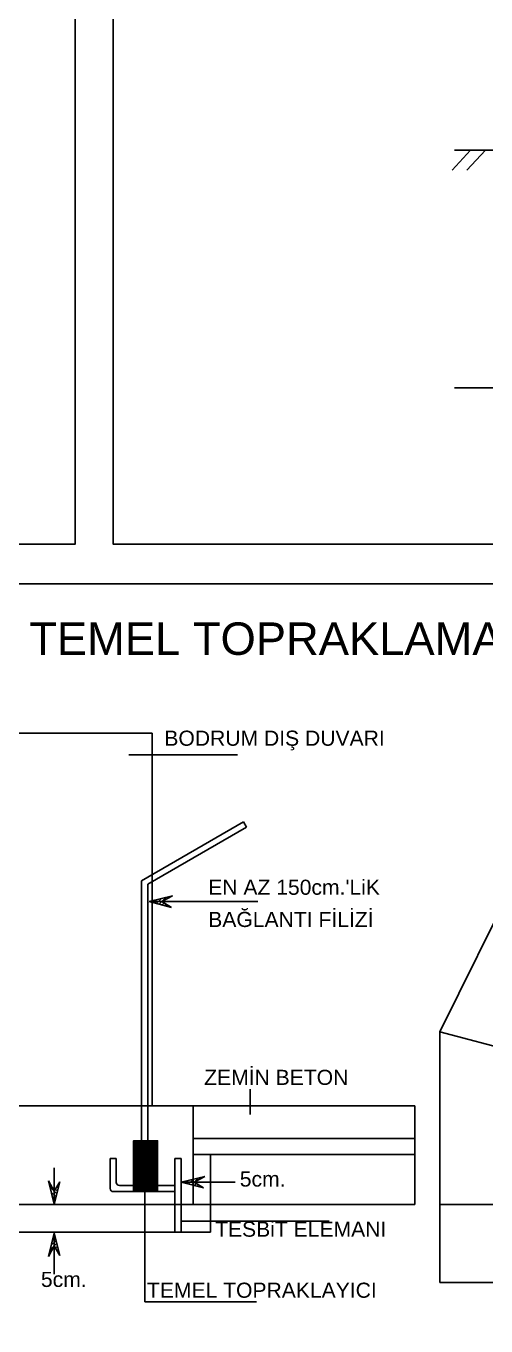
# Model space of a CAD drawing. Header units: metres. Extents: x 134072 to 172200, y 35728 to 38066.
# Drawn here: x 136197 to 136447, y 36329 to 37034 of the extents above; entities that cross this region are included whole.
import ezdxf

# ---------------------------------------------------------------- set-up
doc = ezdxf.new("R2010")
doc.units = ezdxf.units.M
doc.layers.add('E-YAZI', color=7, linetype='Continuous', lineweight=30)
doc.styles.add('elektrik_02', font='arial.ttf', dxfattribs={"height": 10})

msp = doc.modelspace()

# ---------------------------------------------------------------- hatches: boundary and pattern name
at = {"layer": 'E-YAZI'}
h = msp.add_hatch(dxfattribs=at)
h.set_pattern_fill('ANSI31', scale=11.084441, angle=720, style=0)
h.set_pattern_definition([(45, (124090.5722, 32494.4244), (-0.9797354, 0.9797354), [])])
h.paths.add_polyline_path([(136276.85, 36561.9), (136271.14, 36558.82), (136276.28, 36555.74), (136264.16, 36558.83)])
h = msp.add_hatch(dxfattribs=at)
h.set_pattern_fill('ANSI31', scale=0.665066, angle=720, style=0)
h.set_pattern_definition([(45, (124209.17765, 32036.40153), (-0.05878412387, 0.05878412387), [])])
h.paths.add_polyline_path([(136268.81, 36429.16), (136255.81, 36429.16), (136255.81, 36401.56), (136268.81, 36401.56)])
h = msp.add_hatch(dxfattribs=at)
h.set_pattern_fill('ANSI31', scale=11.084441, angle=810, style=0)
h.set_pattern_definition([(135, (140277.1652, 24221.2018), (-0.9797354, -0.9797354), [])])
h.paths.add_polyline_path([(136209.69, 36407.48), (136212.77, 36401.77), (136215.85, 36406.91), (136212.76, 36394.79)])
h = msp.add_hatch(dxfattribs=at)
h.set_pattern_fill('ANSI31', scale=11.084441, angle=720, style=0)
h.set_pattern_definition([(45, (124108.059, 32342.341), (-0.9797354, 0.9797354), [])])
h.paths.add_polyline_path([(136294.34, 36409.82), (136288.62, 36406.73), (136293.76, 36403.66), (136281.65, 36406.74)])
h = msp.add_hatch(dxfattribs=at)
h.set_pattern_fill('ANSI31', scale=11.084441, angle=810, style=0)
h.set_pattern_definition([(225, (140277.1652, 48552.6853), (-0.9797354, 0.9797354), [])])
h.paths.add_polyline_path([(136209.69, 36366.4), (136212.77, 36372.12), (136215.85, 36366.98), (136212.76, 36379.1)])

# ---------------------------------------------------------------- linework, layer by layer
at = {"layer": 'E-YAZI', "color": 7}
for p, q in [((136438.49, 36966.26, 127785.85), (136428.45, 36955.55, 127785.85)), ((136429.79, 36966.26, 127785.85), (136536.91, 36966.26, 127785.85)), ((136446.52, 36966.26, 127785.85), (136436.48, 36955.55, 127785.85)), ((136429.79, 36837.47, 127785.85), (136499.41, 36837.47, 127785.85)), ((136265.8, 36650.25, 127785.85), (136191.73, 36650.25, 127785.85)), ((136265.8, 36650.25, 127785.85), (136265.8, 36448.09, 127785.85)), ((136421.83, 36488.17, 127785.85), (136501.87, 36650.25, 127785.85)), ((136253.21, 36638.41, 127785.85), (136312.18, 36638.41, 127785.85)), ((136315.37, 36602.06, 127785.85), (136260.12, 36570.17, 127785.85)), ((136315.37, 36602.06, 127785.85), (136317.02, 36599.17, 127785.85)), ((136317.02, 36599.17, 127785.85), (136263.44, 36568.24, 127785.85)), ((136260.12, 36570.17, 127785.85), (136260.12, 36429.15, 127785.85)), ((136263.44, 36568.24, 127785.85), (136263.44, 36429.3, 127785.85)), ((136264.16, 36558.83, 127785.85), (136276.85, 36561.9, 127785.85)), ((136276.85, 36561.9, 127785.85), (136271.14, 36558.82, 127785.85)), ((136264.16, 36558.83, 127785.85), (136276.28, 36555.74, 127785.85)), ((136264.16, 36558.83, 127785.85), (136323.12, 36558.83, 127785.85)), ((136271.14, 36558.82, 127785.85), (136276.28, 36555.74, 127785.85)), ((136421.83, 36352.21, 127785.85), (136421.83, 36488.17, 127785.85)), ((136421.83, 36488.17, 127785.85), (136474.18, 36474.49, 127785.85)), ((136318.95, 36443.37, 127785.85), (136318.95, 36457.2, 127785.85)), ((136191.06, 36448.09, 127785.85), (136408.19, 36448.09, 127785.85)), ((136288.1, 36394.62, 127785.85), (136288.1, 36448.07, 127785.85)), ((136408.19, 36448.09, 127785.85), (136408.19, 36394.62, 127785.85)), ((136288.1, 36430.47, 127785.85), (136408.19, 36430.47, 127785.85)), ((136246.42, 36419.52, 127785.85), (136243.1, 36419.52, 127785.85)), ((136243.1, 36419.52, 127785.85), (136243.1, 36403.22, 127785.85)), ((136246.42, 36419.52, 127785.85), (136246.42, 36406.55, 127785.85)), ((136278.2, 36419.52, 127785.85), (136281.53, 36419.52, 127785.85)), ((136278.2, 36419.52, 127785.85), (136278.2, 36379.58, 127785.85)), ((136281.53, 36419.52, 127785.85), (136281.53, 36379.58, 127785.85)), ((136288.1, 36421.66, 127785.85), (136408.19, 36421.66, 127785.85)), ((136297.59, 36379.58, 127785.85), (136297.59, 36421.46, 127785.85)), ((136212.76, 36394.79, 127785.85), (136212.76, 36414.43, 127785.85)), ((136209.69, 36407.48, 127785.85), (136212.77, 36401.77, 127785.85)), ((136212.76, 36394.79, 127785.85), (136209.69, 36407.48, 127785.85)), ((136212.76, 36394.79, 127785.85), (136215.85, 36406.91, 127785.85)), ((136212.77, 36401.77, 127785.85), (136215.85, 36406.91, 127785.85)), ((136248.08, 36404.89, 127785.85), (136255.67, 36404.89, 127785.85)), ((136278.2, 36404.89, 127785.85), (136268.95, 36404.89, 127785.85)), ((136281.65, 36406.74, 127785.85), (136294.34, 36409.82, 127785.85)), ((136281.65, 36406.74, 127785.85), (136310.85, 36406.74, 127785.85)), ((136281.65, 36406.74, 127785.85), (136293.76, 36403.66, 127785.85)), ((136294.34, 36409.82, 127785.85), (136288.62, 36406.73, 127785.85)), ((136288.62, 36406.73, 127785.85), (136293.76, 36403.66, 127785.85)), ((136244.76, 36401.56, 127785.85), (136255.81, 36401.56, 127785.85)), ((136261.87, 36404.09, 127785.85), (136261.87, 36341.77, 127785.85)), ((136278.2, 36401.56, 127785.85), (136268.81, 36401.56, 127785.85)), ((136116.44, 36394.62, 127785.85), (136408.19, 36394.62, 127785.85)), ((136421.83, 36394.62, 127785.85), (136700.85, 36394.62, 127785.85)), ((136281.53, 36385.55, 127785.85), (136361.81, 36385.55, 127785.85)), ((136116.44, 36379.58, 127785.85), (136297.59, 36379.58, 127785.85)), ((136212.76, 36379.1, 127785.85), (136209.69, 36366.4, 127785.85)), ((136212.76, 36379.1, 127785.85), (136215.85, 36366.98, 127785.85)), ((136212.76, 36379.1, 127785.85), (136212.76, 36356.88, 127785.85)), ((136209.69, 36366.4, 127785.85), (136212.77, 36372.12, 127785.85)), ((136212.77, 36372.12, 127785.85), (136215.85, 36366.98, 127785.85)), ((136421.83, 36352.21, 127785.85), (136700.85, 36352.21, 127785.85)), ((136261.87, 36341.77, 127785.85), (136322.39, 36341.77, 127785.85))]:
    msp.add_line(p, q, dxfattribs=at)
at = {"layer": 'E-YAZI', "color": 7, "elevation": 127785.85}
for points in [[(135536.48, 37653.9), (136224.21, 37653.9), (136224.21, 36752.7), (135536.48, 36752.7)], [(136244.72, 37653.9), (136932.45, 37653.9), (136932.45, 36752.7), (136244.72, 36752.7)], [(136932.45, 36286.31), (136072.72, 36286.31), (136072.72, 36731.23), (136932.45, 36731.23)], [(136255.81, 36401.56), (136268.81, 36401.56), (136268.81, 36429.16), (136255.81, 36429.16)]]:
    msp.add_lwpolyline(points, close=True, dxfattribs=at)
at = {"layer": 'E-YAZI', "color": 7}
for centre in [(136248.08, 36406.55, 127785.85), (136244.76, 36403.22, 127785.85)]:
    msp.add_arc(centre, 1.66, 180, 270, dxfattribs=at)

# ---------------------------------------------------------------- texts
at = {"layer": 'E-YAZI', "color": 7, "style": 'elektrik_02'}
for s, height, p in [('TEMEL TOPRAKLAMA DETAYI', 17.5873, (136199.21, 36692.66, 127785.85)), ('BODRUM DIŞ DUVARI', 8.19, (136272.48, 36643.37, 127785.85)), ("EN AZ 150cm.'LiK", 8.19, (136296.27, 36562.54, 127785.85)), ('BAĞLANTI FİLİZİ', 8.19, (136296.27, 36545.08, 127785.85)), ('ZEMİN BETON', 8.19, (136294.06, 36459.45, 127785.85)), ('5cm.', 8.19, (136313.38, 36404.31, 127785.85)), ('TESBiT ELEMANI', 8.19, (136300, 36377.13, 127785.85)), ('5cm.', 8.19, (136205.56, 36349.88, 127785.85)), ('TEMEL TOPRAKLAYICI', 8.19, (136263.04, 36344.02, 127785.85))]:
    msp.add_text(s, height=height, dxfattribs=at).set_placement(p)

doc.saveas('drawing.dxf')
